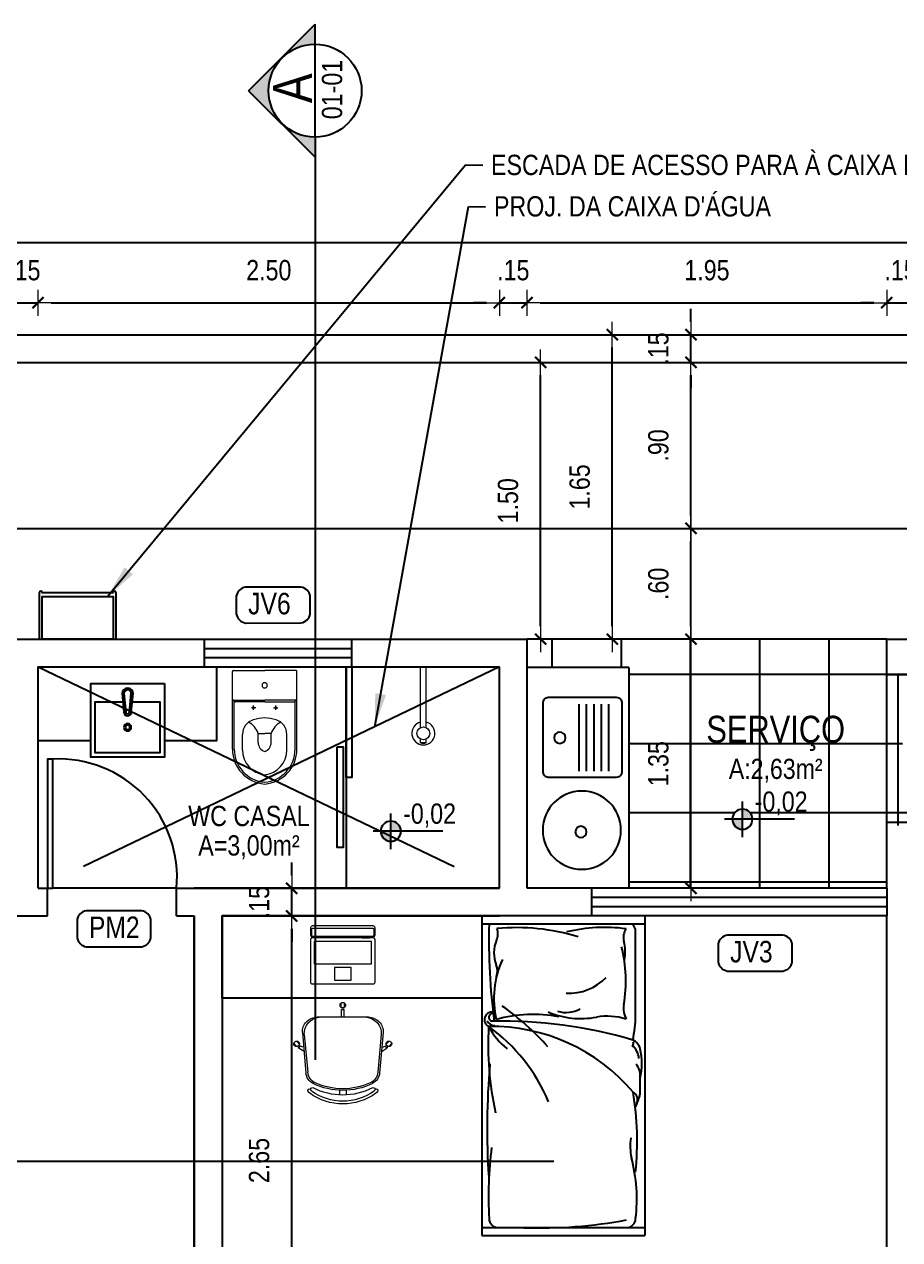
# Model space of a CAD drawing. Header units: millimetres. Extents: x -178 to 521, y -135 to 750.
# Drawn here: x -64.74 to -59.99, y 705.69 to 712.27 of the extents above; entities that cross this region are included whole.
import ezdxf
from ezdxf.enums import TextEntityAlignment as Align

# ---------------------------------------------------------------- set-up
doc = ezdxf.new("R2010")
doc.units = ezdxf.units.MM
doc.header["$LTSCALE"] = 20
doc.header["$MEASUREMENT"] = 0
doc.header["$PDSIZE"] = -5
doc.linetypes.add('DASHDOT2', pattern=[0.5, 0.25, -0.125, 0, -0.125])
doc.linetypes.add('HIDDEN2', pattern=[0.1875, 0.125, -0.0625])
doc.layers.get('0').update_dxf_attribs({"linetype": 'CONTINUOUS'})
doc.layers.get('Defpoints').update_dxf_attribs({"linetype": 'CONTINUOUS'})
for name, color, linetype in [('AR-ALV', 5, 'CONTINUOUS'), ('AR-MOB', 252, 'CONTINUOUS'), ('ARREDI_attrezzature', 175, 'CONTINUOUS'), ('COTA', 7, 'CONTINUOUS'), ('COTAS', 7, 'CONTINUOUS'), ('COTAS01', 7, 'CONTINUOUS'), ('DIVERSOS', 1, 'CONTINUOUS'), ('E-txt-g', 3, 'CONTINUOUS'), ('ESPECIFICAÇÃO02', 7, 'CONTINUOUS'), ('Layer1', 7, 'CONTINUOUS'), ('LAYER4', 7, 'CONTINUOUS'), ('LAYER5', 8, 'CONTINUOUS'), ('LAYER7', 4, 'CONTINUOUS'), ('MOB', 251, 'CONTINUOUS')]:
    doc.layers.add(name, color=color, linetype=linetype)
for name, color, linetype, lineweight in [('E-Cta-W', 7, 'CONTINUOUS', 20), ('E-Lay-9', 9, 'CONTINUOUS', 9), ('E-Pen-C', 4, 'CONTINUOUS', 15), ('E-Pen-G', 3, 'CONTINUOUS', 30), ('E-Txt-W', 7, 'CONTINUOUS', 20)]:
    doc.layers.add(name, color=color, linetype=linetype, lineweight=lineweight)
doc.styles.add('F2', font='ARIALN.TTF')
doc.styles.add('REG60', font='romans.shx', dxfattribs={"width": 0.8, "height": 0.15})
doc.styles.add('REG80', font='romans.shx', dxfattribs={"width": 0.8, "height": 0.2})
doc.dimstyles.new('DIMENSION-1', dxfattribs={"dimtxt": 0.11, "dimasz": 0.07, "dimexe": 1, "dimexo": 0, "dimgap": 0.12, "dimtad": 1, "dimzin": 7, "dimdsep": 46, "dimtxsty": 'F2', "dimblk1": 'TRACO', "dimblk2": 'TRACO', "dimsah": 1, "dimcen": 1, "dimse1": 1, "dimse2": 1, "dimclrd": 256, "dimclre": 256, "dimclrt": 6, "dimadec": 0, "dimazin": 0, "dimtfac": 1, "dimtix": 1, "dimtmove": 2, "dimatfit": 3, "dimldrblk": 'TRACO', "dimfxl": 1, "dimtolj": 1, "dimtzin": 0, "dimarcsym": 0})
doc.dimstyles.get("Standard").update_dxf_attribs({"dimtxt": 0.18, "dimasz": 0.18, "dimexe": 0.18, "dimexo": 0.0625, "dimgap": 0.09, "dimtad": 0, "dimtih": 1, "dimtoh": 1, "dimdec": 4, "dimzin": 0, "dimdsep": 46, "dimtxsty": 'Standard', "dimcen": 0.09, "dimadec": 0, "dimazin": 0, "dimtfac": 1, "dimtdec": 4, "dimtofl": 0, "dimtmove": 0, "dimatfit": 3, "dimfxl": 1, "dimtolj": 1, "dimtzin": 0, "dimarcsym": 0})
pattern_1 = [(90, (0, 0), (-0.375, 6e-17), []), (180, (0, 0), (-6e-17, -0.375), [])]

# ---------------------------------------------------------------- blocks, each defined once
blk = doc.blocks.new('TXT-AMB75')
at = {"layer": 'E-txt-g', "style": 'REG80', "width": 0.8, "flags": 8}
blk.add_attdef('TXT', text='', height=0.2, dxfattribs=at).set_placement((0.0055, 0.2964), align=Align.CENTER)
at = {"layer": 'E-Txt-W', "style": 'REG60', "width": 0.8, "flags": 8}
blk.add_attdef('TXT', text='', height=0.15, dxfattribs=at).set_placement((0.0055, 0.0271), align=Align.CENTER)
blk = doc.blocks.new('TRACO')
at = {"layer": 'E-Pen-C'}
for p, q in [((0, 1), (0, -1)), ((-1, 0), (1, 0))]:
    blk.add_line(p, q, dxfattribs=at)
at = {"layer": 'E-Pen-G'}
blk.add_line((-0.424, -0.424), (0.424, 0.424), dxfattribs=at)
blk = doc.blocks.new('*D396')
at = {"lineweight": -2}
blk.add_line((-70.4105, 707.66), (-70.4105, 708.72), dxfattribs=at)
at = {"layer": 'Defpoints', "color": 0}
for p in [(-70.4105, 708.79), (-64.6608, 708.79), (-66.9311, 707.59)]:
    blk.add_point(p, dxfattribs=at)
at = {"lineweight": -2, "xscale": 0.07, "yscale": 0.07, "zscale": 0.07}
for p, rotation in [((-70.4105, 708.79), 90), ((-70.4105, 707.59), 270)]:
    blk.add_blockref('TRACO', p, dxfattribs=dict(at, rotation=rotation))
at = {"color": 6, "insert": (-70.5867, 708.19), "char_height": 0.11, "attachment_point": 5, "rotation": 90, "style": 'F2'}
blk.add_mtext('\\A1;1.20', dxfattribs=at)
blk = doc.blocks.new('*D397')
at = {"lineweight": -2}
for p, q in [((-70.4105, 709.01), (-70.4105, 709.08)), ((-70.4105, 708.79), (-70.4105, 708.94)), ((-70.4105, 708.72), (-70.4105, 708.65))]:
    blk.add_line(p, q, dxfattribs=at)
at = {"layer": 'Defpoints', "color": 0}
for p in [(-70.4105, 708.94), (-64.8108, 708.94), (-64.6608, 708.79)]:
    blk.add_point(p, dxfattribs=at)
at = {"lineweight": -2, "xscale": 0.07, "yscale": 0.07, "zscale": 0.07}
for p, rotation in [((-70.4105, 708.94), 270), ((-70.4105, 708.79), 90)]:
    blk.add_blockref('TRACO', p, dxfattribs=dict(at, rotation=rotation))
at = {"color": 6, "insert": (-70.5867, 708.865), "char_height": 0.11, "attachment_point": 5, "rotation": 90, "style": 'F2'}
blk.add_mtext('\\A1;.15', dxfattribs=at)
blk = doc.blocks.new('*D417')
at = {"linetype": 'Continuous', "lineweight": -2}
for p, q in [((-64.8808, 710.7629), (-64.9508, 710.7629)), ((-64.8108, 710.7629), (-64.6608, 710.7629)), ((-64.5908, 710.7629), (-64.5208, 710.7629))]:
    blk.add_line(p, q, dxfattribs=at)
at = {"layer": 'Defpoints', "color": 0, "linetype": 'Continuous'}
for p in [(-64.6608, 710.7629), (-64.8108, 707.59), (-64.6608, 707.59)]:
    blk.add_point(p, dxfattribs=at)
at = {"linetype": 'Continuous', "lineweight": -2, "xscale": 0.07, "yscale": 0.07, "zscale": 0.07}
blk.add_blockref('TRACO', (-64.8108, 710.7629), dxfattribs=at)
at = {"linetype": 'Continuous', "lineweight": -2, "xscale": 0.07, "yscale": 0.07, "zscale": 0.07, "rotation": 180}
blk.add_blockref('TRACO', (-64.6608, 710.7629), dxfattribs=at)
at = {"color": 6, "linetype": 'Continuous', "insert": (-64.7358, 710.939), "char_height": 0.11, "attachment_point": 5, "style": 'F2'}
blk.add_mtext('\\A1;.15', dxfattribs=at)
blk = doc.blocks.new('*D418')
at = {"linetype": 'Continuous', "lineweight": -2}
blk.add_line((-64.5908, 710.7629), (-62.2308, 710.7629), dxfattribs=at)
at = {"layer": 'Defpoints', "color": 0, "linetype": 'Continuous'}
for p in [(-62.1608, 710.7629), (-62.1608, 708.79), (-64.6608, 707.59)]:
    blk.add_point(p, dxfattribs=at)
at = {"linetype": 'Continuous', "lineweight": -2, "xscale": 0.07, "yscale": 0.07, "zscale": 0.07, "rotation": 180}
blk.add_blockref('TRACO', (-64.6608, 710.7629), dxfattribs=at)
at = {"linetype": 'Continuous', "lineweight": -2, "xscale": 0.07, "yscale": 0.07, "zscale": 0.07}
blk.add_blockref('TRACO', (-62.1608, 710.7629), dxfattribs=at)
at = {"color": 6, "linetype": 'Continuous', "insert": (-63.4108, 710.939), "char_height": 0.11, "attachment_point": 5, "style": 'F2'}
blk.add_mtext('\\A1;2.50', dxfattribs=at)
blk = doc.blocks.new('*D419')
at = {"lineweight": -2}
for p, q in [((-62.2308, 710.7629), (-62.3008, 710.7629)), ((-62.1608, 710.7629), (-62.0108, 710.7629)), ((-61.9408, 710.7629), (-61.8708, 710.7629))]:
    blk.add_line(p, q, dxfattribs=at)
at = {"layer": 'Defpoints', "color": 0}
for p in [(-62.0108, 710.7629), (-62.0108, 708.94), (-62.1608, 708.79)]:
    blk.add_point(p, dxfattribs=at)
at = {"lineweight": -2, "xscale": 0.07, "yscale": 0.07, "zscale": 0.07}
blk.add_blockref('TRACO', (-62.1608, 710.7629), dxfattribs=at)
at = {"lineweight": -2, "xscale": 0.07, "yscale": 0.07, "zscale": 0.07, "rotation": 180}
blk.add_blockref('TRACO', (-62.0108, 710.7629), dxfattribs=at)
at = {"color": 6, "insert": (-62.0858, 710.939), "char_height": 0.11, "attachment_point": 5, "style": 'F2'}
blk.add_mtext('\\A1;.15', dxfattribs=at)
blk = doc.blocks.new('*D420')
at = {"lineweight": -2}
blk.add_line((-61.9408, 710.7629), (-60.1321, 710.7629), dxfattribs=at)
at = {"layer": 'Defpoints', "color": 0}
for p in [(-60.0621, 710.7629), (-62.0108, 708.94), (-60.0621, 708.94)]:
    blk.add_point(p, dxfattribs=at)
at = {"lineweight": -2, "xscale": 0.07, "yscale": 0.07, "zscale": 0.07, "rotation": 180}
blk.add_blockref('TRACO', (-62.0108, 710.7629), dxfattribs=at)
at = {"lineweight": -2, "xscale": 0.07, "yscale": 0.07, "zscale": 0.07}
blk.add_blockref('TRACO', (-60.0621, 710.7629), dxfattribs=at)
at = {"color": 6, "insert": (-61.0364, 710.939), "char_height": 0.11, "attachment_point": 5, "style": 'F2'}
blk.add_mtext('\\A1;1.95', dxfattribs=at)
blk = doc.blocks.new('*D421')
at = {"linetype": 'Continuous', "lineweight": -2}
for p, q in [((-60.1321, 710.7629), (-60.2021, 710.7629)), ((-60.0621, 710.7629), (-59.9121, 710.7629)), ((-59.8421, 710.7629), (-59.7721, 710.7629))]:
    blk.add_line(p, q, dxfattribs=at)
at = {"layer": 'Defpoints', "color": 0, "linetype": 'Continuous'}
for p in [(-59.9121, 710.7629), (-60.0621, 708.94), (-59.9121, 708.79)]:
    blk.add_point(p, dxfattribs=at)
at = {"linetype": 'Continuous', "lineweight": -2, "xscale": 0.07, "yscale": 0.07, "zscale": 0.07}
blk.add_blockref('TRACO', (-60.0621, 710.7629), dxfattribs=at)
at = {"linetype": 'Continuous', "lineweight": -2, "xscale": 0.07, "yscale": 0.07, "zscale": 0.07, "rotation": 180}
blk.add_blockref('TRACO', (-59.9121, 710.7629), dxfattribs=at)
at = {"color": 6, "linetype": 'Continuous', "insert": (-59.9871, 710.939), "char_height": 0.11, "attachment_point": 5, "style": 'F2'}
blk.add_mtext('\\A1;.15', dxfattribs=at)
blk = doc.blocks.new('vaso-s')
at = {"color": 8}
for start, end in [(0, 180), (180, 0)]:
    blk.add_arc((0.08, 0), 0.0143, start, end, dxfattribs=at)
at = {"layer": 'E-Lay-9', "color": 8}
for p, q in [((0, 0.17), (0, 0)), ((0.4256, 0.175), (0.005, 0.175)), ((0.16, 0.17), (0.16, 0.17)), ((0.16, 0.17), (0.16, 0)), ((0.4256, 0.165), (0.165, 0.165)), ((0.17, 0), (0.17, 0.16)), ((0.2013, 0.0479), (0.2013, 0.0722)), ((0.4306, 0.12), (0.3459, 0.12)), ((0.2134, 0.06), (0.1891, 0.06)), ((0.3406, 0.035), (0.3406, 0)), ((0.3906, 0.035), (0.3406, 0.035)), ((0, -0.17), (0, 0)), ((0.16, -0.17), (0.16, 0)), ((0.17, 0), (0.17, -0.1601)), ((0.2134, -0.06), (0.1891, -0.06)), ((0.2013, -0.0479), (0.2013, -0.0722)), ((0.3406, -0.035), (0.3406, 0)), ((0.3906, -0.035), (0.3406, -0.035)), ((0.4306, -0.12), (0.3459, -0.12)), ((0.4256, -0.175), (0.005, -0.175)), ((0.16, -0.17), (0.16, -0.17)), ((0.4256, -0.165), (0.165, -0.165))]:
    blk.add_line(p, q, dxfattribs=at)
for centre in [(0.2013, 0.06), (0.2013, -0.06)]:
    blk.add_circle(centre, 0.005, dxfattribs=at)
for centre, radius, start, end in [((0.005, 0.17), 0.005, 90, 180), ((0.155, 0.17), 0.005, 0, 90), ((0.165, 0.17), 0.00495, 180, 270), ((0.165, 0.16), 0.00495, 0, 90), ((0.4256, -0.015), 0.19, 4.52806, 90), ((0.4256, -0.015), 0.18, 4.78019, 90), ((0.3459, 0.0375), 0.0825, 90, 163.03545), ((0.3754, 0.1358), 0.1066, 206.93947, 250.96472), ((0.4306, -0.015), 0.135, 6.37937, 90), ((0.518, -0.015), 0.2624, 163.03545, 176.7233), ((0.3906, -0.015), 0.05, 17.4576, 90), ((0.518, 0.015), 0.2624, 183.2767, 196.96455), ((0.3459, -0.0375), 0.0825, 196.96455, 270), ((0.3754, -0.1358), 0.1066, 109.03528, 153.06053), ((0.3906, 0.015), 0.05, 270, 342.5424), ((0.4256, 0.015), 0.19, 270, 355.47194), ((0.4256, 0.015), 0.18, 270, 355.21981), ((0.4306, 0.015), 0.135, 270, 353.62063), ((0.005, -0.17), 0.005, 180, 270), ((0.155, -0.17), 0.005, 270, 0), ((0.165, -0.17), 0.00495, 90, 180), ((0.165, -0.1601), 0.00495, 270, 0)]:
    blk.add_arc(centre, radius, start, end, dxfattribs=at)
blk = doc.blocks.new('Chuveiro')
at = {"layer": 'E-Lay-9', "color": 8}
for p, q in [((-0.0311, 0.0156), (-0.3604, 0.0156)), ((0.0509, 0.0156), (0.0311, 0.0156)), ((0.0509, 0.0156), (0.0509, -0.0156)), ((-0.0311, -0.0156), (-0.3604, -0.0156)), ((0.0509, -0.0156), (0.0311, -0.0156))]:
    blk.add_line(p, q, dxfattribs=at)
blk.add_circle((0, 0), 0.0348, dxfattribs=at)
for centre, radius, start, end in [((0, 0), 0.0624, 194.4775, 165.5225), ((0.0093, 0), 0.0444, 339.42663, 20.57337)]:
    blk.add_arc(centre, radius, start, end, dxfattribs=at)
blk = doc.blocks.new('CUBA QUADRADA-flat-4-flat-1')
at = {"layer": 'MOB'}
blk.add_lwpolyline([(0, -0.2), (0.4, -0.2), (0.4, 0.2), (0, 0.2)], close=True, dxfattribs=at)
blk.add_lwpolyline([(0.1, -0.0255), (0.1, -0.175), (0.375, -0.175), (0.375, 0.175), (0.1, 0.175), (0.1, 0.0255)], dxfattribs=at)
for points in [[(0.155, -0.02), (0.055, -0.03, -1), (0.055, 0.03), (0.155, 0.02, -1)], [(0.155, -0.01), (0.055, -0.02, -1), (0.055, 0.02), (0.155, 0.01, -1)]]:
    blk.add_lwpolyline(points, format="xyb", close=True, dxfattribs=at)
for radius in [0.02, 0.0125]:
    blk.add_circle((0.2375, 0), radius, dxfattribs=at)
blk = doc.blocks.new('Cadeira')
at = {"layer": 'E-Lay-9', "color": 8}
for p, q in [((-0.0093, 0.0535), (-0.0093, 0.0769)), ((0.0096, 0.0535), (0.0096, 0.0769)), ((-0.1393, 0), (0.1393, 0)), ((-0.0075, 0), (-0.0075, 0.0425)), ((-0.0075, 0.0425), (-0.0056, 0.0425)), ((0.0056, 0.0425), (0.0075, 0.0425)), ((0.0075, 0), (0.0075, 0.0425)), ((-0.2355, -0.1467), (-0.2505, -0.1288)), ((-0.2192, -0.0836), (-0.1996, -0.3023)), ((-0.2087, -0.0936), (-0.1898, -0.2982)), ((0.2087, -0.0936), (0.1898, -0.2982)), ((0.2192, -0.0836), (0.1996, -0.3023)), ((0.2355, -0.1467), (0.2505, -0.1288)), ((-0.25, -0.1588), (-0.265, -0.1409)), ((-0.2398, -0.1647), (-0.2413, -0.1659)), ((-0.2133, -0.1847), (-0.2413, -0.1659)), ((-0.2298, -0.1563), (-0.2313, -0.1575)), ((-0.2144, -0.1618), (-0.2298, -0.1563)), ((0.2133, -0.1847), (0.2413, -0.1659)), ((0.2144, -0.1618), (0.2298, -0.1563)), ((0.2298, -0.1563), (0.2313, -0.1575)), ((0.2398, -0.1647), (0.2413, -0.1659)), ((0.25, -0.1588), (0.265, -0.1409)), ((-0.0175, -0.3961), (-0.0175, -0.4196)), ((0.0175, -0.3961), (0.0175, -0.4196))]:
    blk.add_line(p, q, dxfattribs=at)
blk.add_lwpolyline([(0.1631, -0.3812, -0.237888), (-0.1631, -0.3812, 0.605717), (-0.1738, -0.3953, 0.122717), (-0.17, -0.4, 0.323529), (0.17, -0.4, 0.122717), (0.1738, -0.3953, 0.605717)], format="xyb", close=True, dxfattribs=at)
for centre in [(0, 0.0466), (-0.2382, -0.1579), (0.2382, -0.1579)]:
    blk.add_circle(centre, 0.005, dxfattribs=at)
for centre, radius, start, end in [((0.0001, 0.0652), 0.015, 281.63338, 257.45365), ((-0.1393, -0.08), 0.08, 90, 182.56924), ((0, 0.0475), 0.0075, 221.81031, 318.18969), ((0.1393, -0.08), 0.08, 357.43076, 90), ((-0.1202, -0.0886), 0.0887, 95.59249, 183.25223), ((0.1202, -0.0886), 0.0887, 356.74777, 84.40751), ((-0.2502, -0.1438), 0.015, 322.54635, 298.36662), ((0.2502, -0.1438), 0.015, 241.63338, 217.45365), ((-0.2388, -0.1573), 0.0075, 261.81031, 358.18969), ((0.2388, -0.1573), 0.0075, 181.81031, 278.18969), ((-0.1299, -0.296), 0.07, 185.12125, 243.60471), ((-0.1201, -0.2918), 0.07, 185.2999, 245.73609), ((0.1201, -0.2918), 0.07, 294.26391, 354.7001), ((0.1299, -0.296), 0.07, 296.39529, 354.87875), ((-0.1819, -0.3961), 0.00782, 29.81088, 225.32554), ((0, -0.0343), 0.3622, 243.60471, 296.39529), ((0, -0.0254), 0.3622, 245.73609, 294.26391), ((0.1819, -0.3961), 0.00782, 314.67446, 150.18912), ((-0.1625, -0.39), 0.0275, 205.14546, 233.45713), ((0, -0.1648), 0.3052, 234.12379, 305.87621), ((-0.1625, -0.39), 0.0125, 205.14546, 233.1301), ((0.1625, -0.39), 0.0275, 306.54287, 334.85454)]:
    blk.add_arc(centre, radius, start, end, dxfattribs=at)
blk = doc.blocks.new('Notebook')
at = {"layer": 'E-Lay-9', "color": 8}
for p, q in [((-0.175, 0.305), (-0.175, 0.3)), ((-0.175, 0.3), (-0.175, 0.265)), ((0.165, 0.315), (-0.165, 0.315)), ((0.175, 0.3), (0.175, 0.305)), ((0.175, 0.265), (0.175, 0.3)), ((-0.165, 0.255), (0.165, 0.255))]:
    blk.add_line(p, q, dxfattribs=at)
for points in [[(-0.165, 0.26), (0.165, 0.26, 0.414214), (0.17, 0.265), (0.17, 0.295, 0.414214), (0.165, 0.3), (-0.165, 0.3, 0.414214), (-0.17, 0.295), (-0.17, 0.265, 0.414214)], [(-0.165, 0), (0.165, 0, 0.414214), (0.175, 0.01), (0.175, 0.24, 0.414214), (0.165, 0.25), (-0.165, 0.25, 0.414214), (-0.175, 0.24), (-0.175, 0.01, 0.414214)]]:
    blk.add_lwpolyline(points, format="xyb", close=True, dxfattribs=at)
for points in [[(-0.155, 0.11), (0.155, 0.11), (0.155, 0.23), (-0.155, 0.23)], [(-0.105, 0.25), (-0.145, 0.25), (-0.145, 0.255), (-0.105, 0.255)], [(0.105, 0.25), (0.145, 0.25), (0.145, 0.255), (0.105, 0.255)], [(-0.045, 0.02), (0.045, 0.02), (0.045, 0.09), (-0.045, 0.09)]]:
    blk.add_lwpolyline(points, close=True, dxfattribs=at)
for centre, start, end in [((-0.165, 0.305), 90, 180), ((-0.165, 0.265), 180, 270), ((0.165, 0.305), 0, 90), ((0.165, 0.265), 270, 360)]:
    blk.add_arc(centre, 0.01, start, end, dxfattribs=at)
blk = doc.blocks.new('*D427')
at = {"linetype": 'Continuous', "lineweight": -2}
blk.add_line((-70.1454, 711.0898), (-45.2854, 711.0898), dxfattribs=at)
at = {"layer": 'Defpoints', "color": 0, "linetype": 'Continuous'}
for p in [(-45.2154, 711.0898), (-70.2154, 710.59), (-45.2154, 710.59)]:
    blk.add_point(p, dxfattribs=at)
at = {"linetype": 'Continuous', "lineweight": -2, "xscale": 0.07, "yscale": 0.07, "zscale": 0.07, "rotation": 180}
blk.add_blockref('TRACO', (-70.2154, 711.0898), dxfattribs=at)
at = {"linetype": 'Continuous', "lineweight": -2, "xscale": 0.07, "yscale": 0.07, "zscale": 0.07}
blk.add_blockref('TRACO', (-45.2154, 711.0898), dxfattribs=at)
at = {"color": 6, "linetype": 'Continuous', "insert": (-56.5654, 711.266), "char_height": 0.11, "attachment_point": 5, "style": 'F2'}
blk.add_mtext('\\A1;25.00', dxfattribs=at)
blk = doc.blocks.new('*D346')
at = {"lineweight": -2}
blk.add_line((-61.123, 707.66), (-61.123, 708.87), dxfattribs=at)
at = {"layer": 'Defpoints', "color": 0}
for p in [(-61.4208, 708.94), (-61.123, 708.94), (-61.4208, 707.59)]:
    blk.add_point(p, dxfattribs=at)
at = {"lineweight": -2, "xscale": 0.07, "yscale": 0.07, "zscale": 0.07}
for p, rotation in [((-61.123, 708.94), 90), ((-61.123, 707.59), 270)]:
    blk.add_blockref('TRACO', p, dxfattribs=dict(at, rotation=rotation))
at = {"color": 6, "insert": (-61.2992, 708.265), "char_height": 0.11, "attachment_point": 5, "rotation": 90, "style": 'F2'}
blk.add_mtext('\\A1;1.35', dxfattribs=at)
blk = doc.blocks.new('*D350')
at = {"linetype": 'Continuous', "lineweight": -2}
blk.add_line((-63.2868, 704.86), (-63.2868, 707.37), dxfattribs=at)
at = {"layer": 'Defpoints', "color": 0, "linetype": 'Continuous'}
for p in [(-63.6644, 707.44), (-63.2868, 707.44), (-63.6644, 704.79)]:
    blk.add_point(p, dxfattribs=at)
at = {"linetype": 'Continuous', "lineweight": -2, "xscale": 0.07, "yscale": 0.07, "zscale": 0.07}
for p, rotation in [((-63.2868, 707.44), 90), ((-63.2868, 704.79), 270)]:
    blk.add_blockref('TRACO', p, dxfattribs=dict(at, rotation=rotation))
at = {"color": 6, "linetype": 'Continuous', "insert": (-63.4629, 706.115), "char_height": 0.11, "attachment_point": 5, "rotation": 90, "style": 'F2'}
blk.add_mtext('\\A1;2.65', dxfattribs=at)
blk = doc.blocks.new('*D351')
at = {"linetype": 'Continuous', "lineweight": -2}
for p, q in [((-63.2868, 707.66), (-63.2868, 707.73)), ((-63.2868, 707.44), (-63.2868, 707.59)), ((-63.2868, 707.37), (-63.2868, 707.3))]:
    blk.add_line(p, q, dxfattribs=at)
at = {"layer": 'Defpoints', "color": 0, "linetype": 'Continuous'}
for p in [(-63.6644, 707.59), (-63.2868, 707.59), (-63.6644, 707.44)]:
    blk.add_point(p, dxfattribs=at)
at = {"linetype": 'Continuous', "lineweight": -2, "xscale": 0.07, "yscale": 0.07, "zscale": 0.07}
for p, rotation in [((-63.2868, 707.59), 270), ((-63.2868, 707.44), 90)]:
    blk.add_blockref('TRACO', p, dxfattribs=dict(at, rotation=rotation))
at = {"color": 6, "linetype": 'Continuous', "insert": (-63.4629, 707.515), "char_height": 0.11, "attachment_point": 5, "rotation": 90, "style": 'F2'}
blk.add_mtext('\\A1;.15', dxfattribs=at)
blk = doc.blocks.new('NIVEL')
at = {"layer": 'DIVERSOS'}
h = blk.add_hatch(color=7, dxfattribs=at)
h.paths.add_polyline_path([(0, 0.137, 0.414214), (-0.137, 0), (0, 0)])
h.paths.add_polyline_path([(0, 0), (0, -0.137, 0.414214), (0.137, 0)])
at = {"layer": 'DIVERSOS', "color": 7}
for p, q in [((0, 0.242), (0, -0.242)), ((0.709, 0), (-0.242, 0))]:
    blk.add_line(p, q, dxfattribs=at)
blk.add_circle((0, 0), 0.137, dxfattribs=at)
blk = doc.blocks.new('A$C656368A0')
at = {"layer": 'COTAS01', "color": 8}
for p, q in [((0, 1.1964), (0, 0)), ((0, 1.1964), (0.5505, 1.1964)), ((0.1097, 0.997), (0.1097, 0.6345)), ((0.1497, 0.997), (0.1497, 0.6345)), ((0.1897, 0.997), (0.1897, 0.6345)), ((0.2298, 0.997), (0.2298, 0.6345)), ((0.2698, 0.997), (0.2698, 0.6345)), ((0, 0), (0.5505, 0))]:
    blk.add_line(p, q, dxfattribs=at)
for centre in [(0.3736, 0.8158), (0.2591, 0.3053)]:
    blk.add_circle(centre, 0.0307, dxfattribs=at)
at = {"layer": 'ESPECIFICAÇÃO02', "color": 8}
blk.add_lwpolyline([(0.4658, 0.6329, -0.414214), (0.4357, 0.6029), (0.0655, 0.6029, -0.414214), (0.0354, 0.6329), (0.0354, 1.0032, -0.414214), (0.0655, 1.0332), (0.4357, 1.0332, -0.414214), (0.4658, 1.0032)], format="xyb", close=True, dxfattribs=at)
blk.add_circle((0.2541, 0.3149), 0.212, dxfattribs=at)
blk = doc.blocks.new('*D359')
at = {"linetype": 'Continuous', "lineweight": -2}
blk.add_line((-61.123, 709.01), (-61.123, 709.47), dxfattribs=at)
at = {"layer": 'Defpoints', "color": 0, "linetype": 'Continuous'}
for p in [(-63.9619, 709.54), (-61.123, 709.54), (-63.9619, 708.94)]:
    blk.add_point(p, dxfattribs=at)
at = {"linetype": 'Continuous', "lineweight": -2, "xscale": 0.07, "yscale": 0.07, "zscale": 0.07}
for p, rotation in [((-61.123, 709.54), 90), ((-61.123, 708.94), 270)]:
    blk.add_blockref('TRACO', p, dxfattribs=dict(at, rotation=rotation))
at = {"color": 6, "linetype": 'Continuous', "insert": (-61.2992, 709.24), "char_height": 0.11, "attachment_point": 5, "rotation": 90, "style": 'F2'}
blk.add_mtext('\\A1;.60', dxfattribs=at)
blk = doc.blocks.new('*D360')
at = {"linetype": 'Continuous', "lineweight": -2}
blk.add_line((-61.123, 709.61), (-61.123, 710.37), dxfattribs=at)
at = {"layer": 'Defpoints', "color": 0, "linetype": 'Continuous'}
for p in [(-61.123, 710.44), (-61.123, 710.44), (-63.9619, 709.54)]:
    blk.add_point(p, dxfattribs=at)
at = {"linetype": 'Continuous', "lineweight": -2, "xscale": 0.07, "yscale": 0.07, "zscale": 0.07}
for p, rotation in [((-61.123, 710.44), 90), ((-61.123, 709.54), 270)]:
    blk.add_blockref('TRACO', p, dxfattribs=dict(at, rotation=rotation))
at = {"color": 6, "linetype": 'Continuous', "insert": (-61.2992, 709.99), "char_height": 0.11, "attachment_point": 5, "rotation": 90, "style": 'F2'}
blk.add_mtext('\\A1;.90', dxfattribs=at)
blk = doc.blocks.new('*D361')
at = {"linetype": 'Continuous', "lineweight": -2}
for p, q in [((-61.123, 710.66), (-61.123, 710.73)), ((-61.123, 710.44), (-61.123, 710.59)), ((-61.123, 710.37), (-61.123, 710.3))]:
    blk.add_line(p, q, dxfattribs=at)
at = {"layer": 'Defpoints', "color": 0, "linetype": 'Continuous'}
for p in [(-61.123, 710.59), (-61.0322, 710.59), (-61.123, 710.44)]:
    blk.add_point(p, dxfattribs=at)
at = {"linetype": 'Continuous', "lineweight": -2, "xscale": 0.07, "yscale": 0.07, "zscale": 0.07}
for p, rotation in [((-61.123, 710.59), 270), ((-61.123, 710.44), 90)]:
    blk.add_blockref('TRACO', p, dxfattribs=dict(at, rotation=rotation))
at = {"color": 6, "linetype": 'Continuous', "insert": (-61.2992, 710.515), "char_height": 0.11, "attachment_point": 5, "rotation": 90, "style": 'F2'}
blk.add_mtext('\\A1;.15', dxfattribs=at)
blk = doc.blocks.new('*D362')
at = {"linetype": 'Continuous', "lineweight": -2}
blk.add_line((-61.5494, 709.01), (-61.5494, 710.52), dxfattribs=at)
at = {"layer": 'Defpoints', "color": 0, "linetype": 'Continuous'}
for p in [(-61.5494, 710.59), (-61.5409, 710.59), (-61.5409, 708.94)]:
    blk.add_point(p, dxfattribs=at)
at = {"linetype": 'Continuous', "lineweight": -2, "xscale": 0.07, "yscale": 0.07, "zscale": 0.07}
for p, rotation in [((-61.5494, 710.59), 90), ((-61.5494, 708.94), 270)]:
    blk.add_blockref('TRACO', p, dxfattribs=dict(at, rotation=rotation))
at = {"color": 6, "linetype": 'Continuous', "insert": (-61.7256, 709.765), "char_height": 0.11, "attachment_point": 5, "rotation": 90, "style": 'F2'}
blk.add_mtext('\\A1;1.65', dxfattribs=at)
blk = doc.blocks.new('*D429')
at = {"linetype": 'Continuous', "lineweight": -2}
blk.add_line((-61.9378, 709.01), (-61.9378, 710.37), dxfattribs=at)
at = {"layer": 'Defpoints', "color": 0, "linetype": 'Continuous'}
for p in [(-61.9378, 710.44), (-61.8769, 710.44), (-61.8769, 708.94)]:
    blk.add_point(p, dxfattribs=at)
at = {"linetype": 'Continuous', "lineweight": -2, "xscale": 0.07, "yscale": 0.07, "zscale": 0.07}
for p, rotation in [((-61.9378, 710.44), 90), ((-61.9378, 708.94), 270)]:
    blk.add_blockref('TRACO', p, dxfattribs=dict(at, rotation=rotation))
at = {"color": 6, "linetype": 'Continuous', "insert": (-62.114, 709.69), "char_height": 0.11, "attachment_point": 5, "rotation": 90, "style": 'F2'}
blk.add_mtext('\\A1;1.50', dxfattribs=at)
blk = doc.blocks.new('A$C52F82244')
at = {"layer": 'LAYER5'}
blk.add_hatch(color=2, dxfattribs=at).paths.add_polyline_path([(0.5, 0.85), (0, 0.35), (0.15, 0.35, -1), (0.85, 0.35), (1, 0.35)])
at = {"layer": 'LAYER4', "color": 2}
blk.add_line((0.15, 0.35), (0.85, 0.35), dxfattribs=at)
at = {"layer": 'LAYER7', "color": 2}
for p, q in [((0.5, 0.85), (0, 0.35)), ((0.5, 0.85), (1, 0.35)), ((0.15, 0.35), (0, 0.35)), ((0.85, 0.35), (1, 0.35))]:
    blk.add_line(p, q, dxfattribs=at)
blk.add_circle((0.5, 0.35), 0.35, dxfattribs=at)

msp = doc.modelspace()

# ---------------------------------------------------------------- hatches: boundary and pattern name
h = msp.add_hatch()
h.set_pattern_fill('ANSI37,_O', color=8, scale=3, angle=45)
h.set_pattern_definition(pattern_1)
h.paths.add_polyline_path([(-60.0621, 708.7471), (-60.0621, 708.94), (-62.0108, 708.94), (-62.0108, 708.7864), (-61.4603, 708.7864), (-61.4603, 707.59), (-60.0621, 707.59), (-60.0621, 707.9471)])
h.paths.add_polyline_path([(-60.7892, 707.9643, -1), (-60.8988, 707.9643, -1)], flags=16)
h.paths.add_polyline_path([(-60.9507, 708.1281), (-60.3766, 708.1281), (-60.3766, 708.3253), (-60.9507, 708.3253)], flags=24)
h.paths.add_polyline_path([(-61.0871, 708.2897), (-60.2403, 708.2897), (-60.2403, 708.5749), (-61.0871, 708.5749)], flags=24)
h.paths.add_polyline_path([(-61.1853, 708.1107), (-61.1853, 708.411), (-61.4143, 708.411), (-61.4143, 708.1107)], flags=24)
h.paths.add_polyline_path([(-60.8104, 707.9503), (-60.4579, 707.9503), (-60.4579, 708.1481), (-60.8104, 708.1481)], flags=24)
h = msp.add_hatch()
h.set_pattern_fill('ANSI37,_O', color=8, scale=3, angle=45)
h.set_pattern_definition(pattern_1)
h.paths.add_polyline_path([(-59.9121, 708.7471), (-59.1121, 708.7471), (-59.1121, 708.7171), (-59.9121, 708.7171)], flags=16)
edge = h.paths.add_edge_path(flags=16)
edge.add_arc((-59.6357, 708.3822), 0.0592, 8.33262, 81.66738)
edge.add_line((-59.6272, 708.4408), (-59.9274, 708.4405))
edge.add_arc((-59.9192, 708.3822), 0.0589, 98.0319, 171.60093)
edge.add_line((-59.9775, 708.3908), (-59.9775, 708.2961))
edge.add_arc((-59.9185, 708.3047), 0.0595, 188.25848, 261.3882)
edge.add_line((-59.9275, 708.2458), (-59.6272, 708.2461))
edge.add_arc((-59.6357, 708.3047), 0.0592, 278.33262, 351.66738)
edge.add_line((-59.5772, 708.2961), (-59.5772, 708.3908))
edge = h.paths.add_edge_path(flags=16)
edge.add_line((-58.0623, 707.3356), (-58.4415, 707.3356))
edge = h.paths.add_edge_path(flags=16)
edge.add_arc((-58.3451, 707.3356), 0.0548, 0, 360)
edge = h.paths.add_edge_path(flags=16)
edge.add_line((-58.3451, 707.2393), (-58.3451, 707.432))
h.paths.add_polyline_path([(-58.5032, 707.6695), (-57.8791, 707.6695), (-57.8791, 707.8402), (-58.5032, 707.8402)], flags=24)
h.paths.add_polyline_path([(-58.4992, 707.4855), (-57.8831, 707.4855), (-57.8831, 707.6838), (-58.4992, 707.6838)], flags=24)
edge = h.paths.add_edge_path()
edge.add_line((-60.0621, 708.7471), (-60.0621, 707.9193))
edge.add_line((-60.0621, 707.9193), (-59.9121, 707.9471))
edge.add_line((-59.9121, 707.9471), (-59.9121, 707.3146))
edge.add_line((-59.9121, 707.3146), (-59.2141, 707.3231))
edge.add_line((-59.2141, 707.3231), (-59.1843, 707.2083))
edge.add_line((-59.1843, 707.2083), (-59.1853, 706.9873))
edge.add_line((-59.1853, 706.9873), (-59.1851, 706.7803))
edge.add_line((-59.1851, 706.7803), (-59.1874, 706.68))
edge.add_line((-59.1874, 706.68), (-59.2214, 706.6119))
edge.add_line((-59.2214, 706.6119), (-59.9121, 706.6119))
edge.add_line((-59.9121, 706.6119), (-59.9121, 706.2936))
edge.add_line((-59.9121, 706.2936), (-58.0621, 706.29))
edge.add_line((-58.0621, 706.29), (-58.0621, 706.4145))
edge.add_line((-58.0621, 706.4145), (-57.3121, 706.4436))
edge.add_line((-57.3121, 706.4436), (-57.3983, 708.79))
edge.add_line((-57.3983, 708.79), (-59.9121, 708.79))
edge.add_line((-59.9121, 708.79), (-59.9121, 708.7536))
edge.add_line((-59.9121, 708.7536), (-60.0621, 708.7536))
edge.add_line((-60.0621, 708.7536), (-60.0621, 707.9193))
h.paths.add_polyline_path([(-58.3114, 707.3217), (-58.0008, 707.3217), (-58.0008, 707.5195), (-58.3114, 707.5195)], flags=24)

# ---------------------------------------------------------------- linework, layer by layer
at = {"color": 5, "linetype": 'Continuous'}
for p, q in [((-70.2154, 710.59), (-45.2154, 710.59)), ((-70.0654, 710.44), (-45.3654, 710.44)), ((-64.8108, 708.94), (-62.0108, 708.94)), ((-62.0108, 707.59), (-62.0108, 708.94)), ((-60.0621, 708.94), (-55.8038, 708.94)), ((-60.0621, 708.7471), (-60.0621, 708.94)), ((-64.6608, 708.79), (-62.1608, 708.79)), ((-64.6608, 707.59), (-64.6608, 708.79)), ((-62.1608, 707.59), (-62.1608, 708.79)), ((-59.9121, 708.7471), (-60.0621, 708.7471)), ((-59.9121, 707.9471), (-60.0621, 707.9471)), ((-60.0621, 707.59), (-60.0621, 707.9471)), ((-64.6608, 707.59), (-64.6108, 707.59)), ((-64.6108, 707.44), (-64.6108, 707.59)), ((-63.9108, 707.59), (-62.1608, 707.59)), ((-63.9108, 707.44), (-63.9108, 707.59)), ((-62.1608, 707.59), (-63.8144, 707.59)), ((-61.6621, 707.59), (-62.0108, 707.59)), ((-61.6621, 707.59), (-61.6621, 707.44)), ((-60.0621, 707.59), (-60.0621, 707.44)), ((-66.9144, 707.44), (-64.6108, 707.44)), ((-63.9108, 707.44), (-63.8144, 707.44)), ((-63.8144, 704.59), (-63.8144, 707.44)), ((-63.8144, 707.44), (-63.8144, 704.64)), ((-63.6644, 707.44), (-62.1608, 707.44)), ((-61.6621, 707.44), (-63.6644, 707.44)), ((-63.6644, 707.44), (-63.6644, 704.79)), ((-60.0621, 704.79), (-60.0621, 707.44))]:
    msp.add_line(p, q, dxfattribs=at)
at = {"color": 8}
for p, q in [((-62.9908, 708.79), (-62.9908, 707.59)), ((-63.9108, 707.59), (-64.5808, 707.59))]:
    msp.add_line(p, q, dxfattribs=at)
at = {"color": 7, "linetype": 'Continuous'}
msp.add_lwpolyline([(-64.6545, 708.94), (-64.2385, 708.94), (-64.2385, 709.192, 1), (-64.2545, 709.192), (-64.6385, 709.192, 1), (-64.6545, 709.192)], format="xyb", close=True, dxfattribs=at)
msp.add_lwpolyline([(-64.2545, 708.94), (-64.6385, 708.94), (-64.6385, 709.172), (-64.2545, 709.172)], close=True, dxfattribs=at)
at = {"color": 8}
msp.add_lwpolyline([(-64.376, 708.39), (-64.6608, 708.39), (-64.6608, 708.79), (-63.6936, 708.79), (-63.6936, 708.39), (-63.976, 708.39)], dxfattribs=at)
at = {"color": 7}
for points in [[(-62.9908, 708.79), (-62.9601, 708.79), (-62.9601, 708.19), (-62.9908, 708.19)], [(-63.04, 708.3568), (-63.0075, 708.3568), (-63.0075, 707.8114), (-63.04, 707.8114)]]:
    msp.add_lwpolyline(points, close=True, dxfattribs=at)
at = {"color": 8}
msp.add_lwpolyline([(-63.6644, 706.9953), (-63.6644, 707.44), (-62.2562, 707.44), (-62.2562, 706.9953)], close=True, dxfattribs=at)
at = {"layer": 'AR-ALV', "color": 2, "linetype": 'DASHDOT2'}
for p, q in [((-63.16, 711.6601), (-63.16, 702.0365)), ((-41.6653, 706.1104), (-71.0994, 706.1104))]:
    msp.add_line(p, q, dxfattribs=at)
at = {"layer": 'ARREDI_attrezzature', "color": 8}
for p, q in [((-61.3735, 707.44), (-62.2562, 707.44)), ((-62.2562, 707.44), (-62.2562, 705.7085)), ((-61.3735, 707.44), (-61.3735, 705.7085)), ((-62.2562, 707.3975), (-61.3735, 707.3975)), ((-61.4229, 706.8996), (-61.4229, 707.358)), ((-61.3982, 706.4819), (-61.3982, 706.5788)), ((-61.4012, 706.4648), (-61.4229, 706.406)), ((-62.2562, 705.751), (-61.3735, 705.751)), ((-62.2562, 705.7085), (-61.3735, 705.7085))]:
    msp.add_line(p, q, dxfattribs=at)
for centre, radius, start, end in [((-58.9016, 707.3032), 3.3165, 178.37032, 187.53223), ((-62.2504, 707.342), 0.0814, 335.78773, 21.71238), ((-62.0695, 706.2146), 1.1623, 73.20165, 95.19902), ((-61.5895, 706.495), 0.8832, 82.50994, 103.57317), ((-61.4102, 707.3247), 0.0789, 144.37876, 195.19877), ((-61.4723, 707.358), 0.0494, 360, 53.1301), ((-62.0239, 707.2402), 0.167, 155.78773, 202.88083), ((-61.6971, 707.2468), 0.2183, 347.31196, 15.19877), ((-62.2341, 707.0864), 0.7583, 350.37112, 14.25995), ((-61.6869, 706.9922), 0.5042, 155.11795, 192.98619), ((-62.2559, 707.1422), 0.0848, 339.01609, 22.88083), ((-61.7878, 707.312), 0.291, 267.82948, 315.00983), ((-62.2016, 706.8781), 0.0409, 81.6091, 243.93818), ((-62.1979, 706.8906), 0.0206, 81.29147, 258.1256), ((-61.9746, 706.142), 0.7645, 79.7638, 105.44974), ((-62.9648, 705.7872), 1.4238, 41.512, 54.87279), ((-61.7211, 707.33), 0.446, 246.68784, 281.12174), ((-61.8008, 707.0838), 0.1667, 254.14067, 297.6985), ((-61.3613, 706.9384), 0.1269, 170.37112, 206.96494), ((-62.1898, 706.8879), 0.0409, 202.60519, 274.49888), ((-60.5138, 706.7431), 1.7086, 176.70452, 192.53068), ((-62.2038, 705.8372), 1.0043, 40.21363, 90.90387), ((-62.7716, 706.0696), 0.9489, 22.50142, 54.42835), ((-61.8579, 707.0363), 0.4109, 208.32391, 230.51053), ((-62.1545, 704.3335), 2.5373, 73.61453, 91.0765), ((-61.5788, 706.5525), 0.3445, 72.35976, 99.39259), ((-62.0507, 706.9081), 0.6279, 347.08904, 359.23129), ((-61.4654, 706.7039), 0.0692, 12.88269, 78.38686), ((-61.4511, 706.75), 0.0164, 308.53099, 30.69755), ((-61.5044, 706.6598), 0.1001, 4.6849, 50.59841), ((-61.7403, 706.641), 0.3512, 346.92865, 12.88269), ((-58.2677, 706.2879), 3.9602, 174.92553, 183.80083), ((-61.5045, 706.5725), 0.1065, 356.60169, 37.7302), ((-63.0401, 706.2171), 1.6256, 354.178, 9.50708), ((-61.4619, 706.443), 0.0494, 339.7541, 59.48722), ((-61.4476, 706.4819), 0.0494, 339.7541, 360), ((-61.4476, 706.4819), 0.0494, 339.7541, 360), ((-60.046, 705.9186), 2.174, 172.94813, 183.11738), ((-61.1227, 706.1939), 0.3296, 172.47467, 191.34253), ((-62.2706, 705.9065), 0.8543, 352.86931, 15.10809), ((-62.1673, 705.8004), 0.0494, 180, 270), ((-61.9446, 708.3612), 2.6116, 268.14052, 280.42239), ((-61.4723, 705.8004), 0.0494, 270, 360)]:
    msp.add_arc(centre, radius, start, end, dxfattribs=at)
at = {"layer": 'COTA', "color": 8, "linetype": 'Continuous'}
for p, q in [((-65.4108, 709.54), (-52.3054, 709.54)), ((-60.0621, 708.94), (-62.0108, 708.94)), ((-60.0621, 707.9471), (-60.0621, 708.7471)), ((-60.0621, 707.59), (-61.6621, 707.59)), ((-60.0621, 707.44), (-61.6621, 707.44))]:
    msp.add_line(p, q, dxfattribs=at)
at = {"layer": 'COTA', "color": 7, "linetype": 'HIDDEN2'}
for p, q in [((-63.7601, 708.79), (-63.7601, 708.94)), ((-63.7601, 708.89), (-62.9601, 708.89)), ((-62.9601, 708.79), (-62.9601, 708.94)), ((-63.7601, 708.84), (-62.9601, 708.84))]:
    msp.add_line(p, q, dxfattribs=at)
at = {"layer": 'COTA', "color": 8, "linetype": 'HIDDEN2'}
for p, q in [((-64.6608, 708.79), (-62.1608, 707.59)), ((-62.1608, 708.79), (-64.6608, 707.59))]:
    msp.add_line(p, q, dxfattribs=at)
at = {"layer": 'COTA', "color": 7, "linetype": 'Continuous'}
for p, q in [((-60.0621, 707.54), (-61.6621, 707.54)), ((-60.0621, 707.49), (-61.6621, 707.49))]:
    msp.add_line(p, q, dxfattribs=at)
at = {"layer": 'COTA', "color": 5, "linetype": 'Continuous'}
msp.add_line((-60.0621, 706.99), (-60.0621, 707.09), dxfattribs=at)
at = {"layer": 'COTA', "color": 4, "linetype": 'Continuous'}
for points in [[(-63.1867, 709.1725, 0.331371), (-63.2367, 709.2225), (-63.537, 709.2222, 0.332506), (-63.587, 709.1725), (-63.587, 709.0779, 0.330378), (-63.537, 709.0275), (-63.2367, 709.0279, 0.331371), (-63.1867, 709.0779)], [(-64.0496, 707.4183, 0.331371), (-64.0996, 707.4683), (-64.3999, 707.468, 0.332506), (-64.4499, 707.4183), (-64.4499, 707.3236, 0.330378), (-64.3999, 707.2733), (-64.0996, 707.2736, 0.331371), (-64.0496, 707.3236)], [(-60.5748, 707.2864, 0.331371), (-60.6248, 707.3364), (-60.9251, 707.3361, 0.332506), (-60.9751, 707.2864), (-60.9751, 707.1918, 0.330378), (-60.9251, 707.1415), (-60.6248, 707.1418, 0.331371), (-60.5748, 707.1918)]]:
    msp.add_lwpolyline(points, format="xyb", close=True, dxfattribs=at)
at = {"layer": 'COTA', "color": 7, "linetype": 'Continuous'}
msp.add_lwpolyline([(-64.6108, 707.59), (-64.5808, 707.59), (-64.5808, 708.29), (-64.6108, 708.29)], close=True, dxfattribs=at)
at = {"layer": 'COTA', "color": 8, "linetype": 'HIDDEN2'}
msp.add_arc((-64.5488, 707.65), 0.6408, 354.63052, 92.86058, dxfattribs=at)

# ---------------------------------------------------------------- block references
ref = msp.add_blockref('TXT-AMB75', (-60.6677, 708.1629), dxfattribs=dict(xscale=0.7290000000000001, yscale=0.7290000000000001, zscale=0.7290000000000001))
ref.add_attrib('TXT', 'SERVIÇO', dxfattribs={"layer": 'E-txt-g', "color": 2, "height": 0.1458, "style": 'F2'}).set_placement((-60.6637, 708.379), align=Align.CENTER)
ref.add_attrib('TXT', 'A:2,63m²', dxfattribs={"layer": 'E-Txt-W', "height": 0.10935, "style": 'F2'}).set_placement((-60.6637, 708.1826), align=Align.CENTER)
ref = msp.add_blockref('TXT-AMB75', (-63.5223, 707.7109), dxfattribs=dict(xscale=0.7290000000000001, yscale=0.7290000000000001, zscale=0.7290000000000001))
ref.add_attrib('TXT', 'WC CASAL', dxfattribs={"layer": 'E-txt-g', "color": 2, "height": 0.11, "style": 'F2'}).set_placement((-63.5183, 707.927), align=Align.CENTER)
ref.add_attrib('TXT', 'A=3,00m²', dxfattribs={"layer": 'E-Txt-W', "height": 0.11, "style": 'F2'}).set_placement((-63.5183, 707.7675), align=Align.CENTER)
at = {"color": 8}
msp.add_blockref('Notebook', (-63.0098, 707.0715, 3.2859), dxfattribs=at)
at = {"layer": 'AR-MOB', "xscale": -1, "rotation": 90}
msp.add_blockref('CUBA QUADRADA-flat-4-flat-1', (-64.176, 708.7), dxfattribs=at)
at = {"layer": 'COTAS', "ltscale": 0.35, "xscale": -1}
msp.add_blockref('A$C656368A0', (-61.4603, 707.59), dxfattribs=at)
at = {"layer": 'E-Lay-9', "color": 7, "rotation": 270}
for name, p in [('vaso-s', (-63.4332, 708.77)), ('Chuveiro', (-62.5731, 708.4296))]:
    msp.add_blockref(name, p, dxfattribs=at)
at = {"layer": 'E-Lay-9', "color": 8, "xscale": -1}
msp.add_blockref('Cadeira', (-63.0098, 706.8913, 3.2859), dxfattribs=at)
at = {"layer": 'LAYER4', "color": 2, "xscale": 0.7200000000000001, "yscale": 0.7200000000000001, "zscale": 0.7200000000000001, "rotation": 90}
msp.add_blockref('A$C52F82244', (-62.908, 711.5521), dxfattribs=at)
at = {"layer": 'LAYER7', "color": 7, "linetype": 'Continuous', "xscale": -0.3985866620477118, "yscale": 0.3985866620477118, "zscale": 0.3985866620477118, "rotation": 180}
for p in [(-60.844, 707.9643), (-62.7494, 707.8992)]:
    msp.add_blockref('NIVEL', p, dxfattribs=at)

# ---------------------------------------------------------------- texts
at = {"color": 7, "style": 'F2'}
for s, height, p in [('01-01', 0.11, (-63.0132, 711.7576)), ('A', 0.2101, (-63.1776, 711.8455))]:
    msp.add_text(s, height=height, rotation=90, dxfattribs=at).set_placement(p)
at = {"color": 6, "style": 'F2'}
for s, p in [("ESCADA DE ACESSO PARA À CAIXA D'ÁGUA", (-62.2067, 711.4551)), ("PROJ. DA CAIXA D'ÁGUA", (-62.1906, 711.2306))]:
    msp.add_text(s, height=0.11, dxfattribs=at).set_placement(p)
at = {"layer": 'Layer1', "color": 4, "linetype": 'Continuous', "style": 'F2'}
for s, p in [('JV6', (-63.5225, 709.1912, 1.712)), ('PM2', (-64.3854, 707.437, 1.712)), ('JV3', (-60.9106, 707.3051, 1.712))]:
    msp.add_text(s, height=0.11659, dxfattribs=at).set_placement(p, align=Align.TOP_LEFT)
at = {"layer": 'Layer1', "color": 7, "linetype": 'Continuous', "style": 'F2'}
for p in [(-60.7774, 708.1147), (-62.6828, 708.0496)]:
    msp.add_text('-0,02', height=0.10972, dxfattribs=at).set_placement(p, align=Align.TOP_LEFT)

# ---------------------------------------------------------------- dimensions: what is measured, and where the dimension line sits
at = {"color": 2, "linetype": 'Continuous'}
dim = msp.add_linear_dim(base=(-45.2154, 711.0898), p1=(-70.2154, 710.59), p2=(-45.2154, 710.59), dimstyle='DIMENSION-1', dxfattribs=at)
dim.commit()
dim.dimension.update_dxf_attribs({"geometry": '*D427', "text_midpoint": (-56.5654, 711.266), "dimtype": 160})
at = {"color": 5, "linetype": 'Continuous'}
for base, p1, p2, picture, middle in [((-64.6608, 710.7629), (-64.8108, 707.59), (-64.6608, 707.59), '*D417', (-64.7358, 710.939)), ((-62.1608, 710.7629), (-64.6608, 707.59), (-62.1608, 708.79), '*D418', (-63.4108, 710.939)), ((-59.9121, 710.7629), (-60.0621, 708.94), (-59.9121, 708.79), '*D421', (-59.9871, 710.939))]:
    dim = msp.add_linear_dim(base=base, p1=p1, p2=p2, dimstyle='DIMENSION-1', dxfattribs=at)
    dim.commit()
    dim.dimension.update_dxf_attribs({"geometry": picture, "text_midpoint": middle})
at = {"color": 4}
for base, p1, p2, picture, middle in [((-62.0108, 710.7629), (-62.1608, 708.79), (-62.0108, 708.94), '*D419', (-62.0858, 710.939)), ((-60.0621, 710.7629), (-62.0108, 708.94), (-60.0621, 708.94), '*D420', (-61.0364, 710.939))]:
    dim = msp.add_linear_dim(base=base, p1=p1, p2=p2, dimstyle='DIMENSION-1', dxfattribs=at)
    dim.commit()
    dim.dimension.update_dxf_attribs({"geometry": picture, "text_midpoint": middle})
at = {"color": 8, "linetype": 'Continuous'}
for base, p1, p2, picture, middle in [((-61.123, 710.59), (-61.123, 710.44), (-61.0322, 710.59), '*D361', (-61.2992, 710.515)), ((-61.5494, 710.59), (-61.5409, 708.94), (-61.5409, 710.59), '*D362', (-61.7256, 709.765)), ((-61.123, 710.44), (-63.9619, 709.54), (-61.123, 710.44), '*D360', (-61.2992, 709.99)), ((-61.123, 709.54), (-63.9619, 708.94), (-63.9619, 709.54), '*D359', (-61.2992, 709.24))]:
    dim = msp.add_linear_dim(base=base, p1=p1, p2=p2, angle=90, dimstyle='DIMENSION-1', dxfattribs=at)
    dim.commit()
    dim.dimension.update_dxf_attribs({"geometry": picture, "text_midpoint": middle})
dim = msp.add_linear_dim(base=(-61.9378, 710.44), p1=(-61.8769, 708.94), p2=(-61.8769, 710.44), angle=90, dimstyle='DIMENSION-1', override={"dimfxl": 0.15}, dxfattribs=at)
dim.commit()
dim.dimension.update_dxf_attribs({"geometry": '*D429', "text_midpoint": (-62.114, 709.69)})
at = {"color": 4}
for base, p1, p2, picture, middle in [((-70.4105, 708.94), (-64.6608, 708.79), (-64.8108, 708.94), '*D397', (-70.5867, 708.865)), ((-61.123, 708.94), (-61.4208, 707.59), (-61.4208, 708.94), '*D346', (-61.2992, 708.265)), ((-70.4105, 708.79), (-66.9311, 707.59), (-64.6608, 708.79), '*D396', (-70.5867, 708.19))]:
    dim = msp.add_linear_dim(base=base, p1=p1, p2=p2, angle=90, dimstyle='DIMENSION-1', dxfattribs=at)
    dim.commit()
    dim.dimension.update_dxf_attribs({"geometry": picture, "text_midpoint": middle})
at = {"color": 1, "linetype": 'Continuous'}
for base, p1, p2, picture, middle in [((-63.2868, 707.59), (-63.6644, 707.44), (-63.6644, 707.59), '*D351', (-63.4629, 707.515)), ((-63.2868, 707.44), (-63.6644, 704.79), (-63.6644, 707.44), '*D350', (-63.4629, 706.115))]:
    dim = msp.add_linear_dim(base=base, p1=p1, p2=p2, angle=90, dimstyle='DIMENSION-1', dxfattribs=at)
    dim.commit()
    dim.dimension.update_dxf_attribs({"geometry": picture, "text_midpoint": middle})

# ---------------------------------------------------------------- leaders
at = {"layer": 'E-Cta-W', "color": 4}
for points in [[(-64.2845, 709.172), (-62.3444, 711.5097), (-62.2516, 711.5079)], [(-62.8368, 708.4655), (-62.3283, 711.2851), (-62.2356, 711.2834)]]:
    msp.add_leader(points, dimstyle='Standard', dxfattribs=at)

doc.saveas('drawing.dxf')
